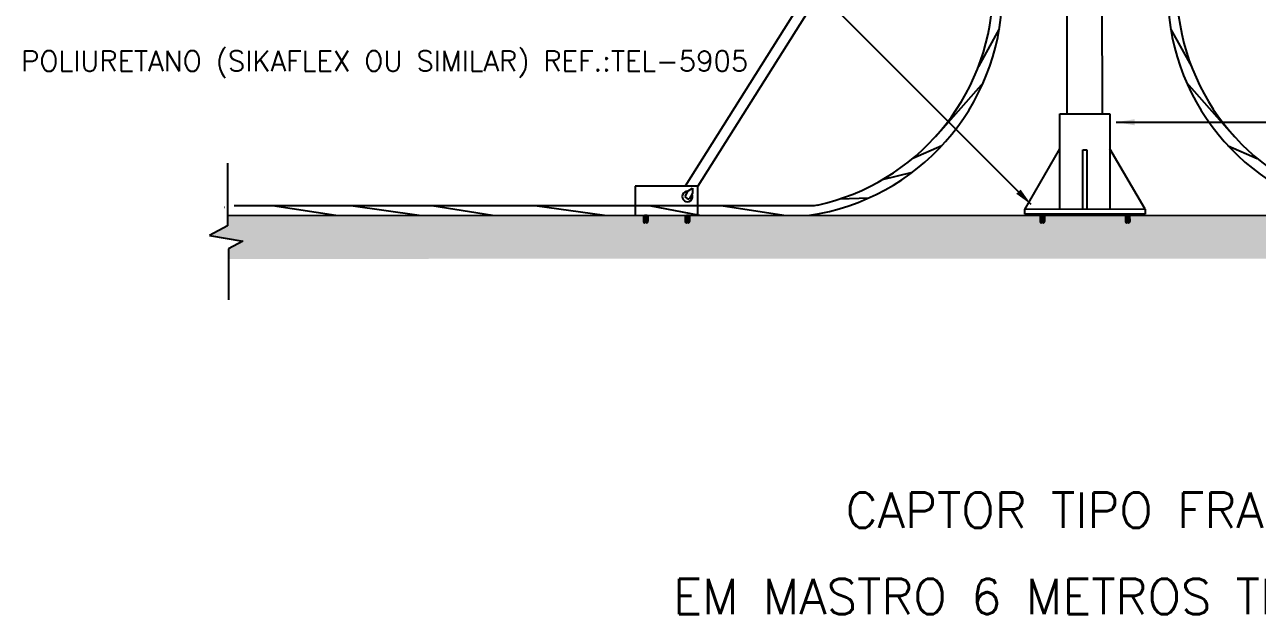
# Model space of a CAD drawing. Header units: millimetres. Extents: x -6160.2 to -6141.2, y -4696.6 to -4675.3.
# Drawn here: x -6160.24 to -6148.08, y -4696.59 to -4690.77 of the extents above; entities that cross this region are included whole.
import ezdxf
from ezdxf.enums import TextEntityAlignment as Align

# ---------------------------------------------------------------- set-up
doc = ezdxf.new("R2010")
doc.units = ezdxf.units.MM
doc.header["$LTSCALE"] = 10
doc.layers.add('Termotécnica', color=7, linetype='Continuous')
doc.styles.add('r140', font='romans.shx')
doc.styles.add('r80', font='romans.shx')

# ---------------------------------------------------------------- blocks, each defined once
blk = doc.blocks.new('*X4')
at = {"color": 0}
for p, q in [((181.767, 175.738), (181.784, 175.755)), ((181.767, 175.72), (181.785, 175.738)), ((181.767, 175.703), (181.786, 175.722)), ((181.768, 175.757), (181.773, 175.762)), ((181.775, 175.693), (181.785, 175.703))]:
    blk.add_line(p, q, dxfattribs=at)
blk = doc.blocks.new('*X5')
at = {"color": 0}
for p, q in [((181.767, 175.738), (181.784, 175.755)), ((181.767, 175.72), (181.785, 175.738)), ((181.767, 175.703), (181.786, 175.722)), ((181.768, 175.757), (181.773, 175.762)), ((181.775, 175.693), (181.785, 175.703))]:
    blk.add_line(p, q, dxfattribs=at)

msp = doc.modelspace()

# ---------------------------------------------------------------- hatches: boundary and pattern name
at = {"layer": 'Termotécnica'}
h = msp.add_hatch(dxfattribs=at)
h.set_pattern_fill('CONCRE', color=1, scale=0.757664, style=0)
h.set_pattern_definition([(0, (-6163.6122, -4709.21014), (0.757664, 0.757664), [0.094708, -0.662956]), (90, (-6163.6122, -4709.21014), (-0.757664, 0.757664), [0.094708, -0.662956]), (135, (-6163.5175, -4709.21014), (-0.757664, 0), [0.133937, -0.937562]), (0, (-6163.5175, -4708.78396), (0.757664, 0.757664), [0.094708, -0.662956]), (45, (-6163.47015, -4708.8313), (0, 0.757664), [0.066969, -1.00453]), (135, (-6163.47015, -4708.8313), (-0.757664, 0), [0.066969, -1.00453]), (0, (-6163.2334, -4708.59454), (0.757664, 0.757664), [0.133937, -0.623727]), (45, (-6163.2334, -4708.59454), (0, 0.757664), [0.094708, -0.976791]), (135, (-6163.09944, -4708.59454), (-0.757664, 0), [0.094708, -0.976791]), (90, (-6163.0913, -4709.0207), (-0.757664, 0.757664), [0.094708, -0.662956]), (45, (-6163.0913, -4709.0207), (0, 0.757664), [0.066969, -1.00453]), (135, (-6163.04396, -4708.97337), (-0.757664, 0), [0.066969, -1.00453]), (0, (-6163.5175, -4709.0207), (0.757664, 0.757664), [0.047354, -0.634544]), (0, (-6162.94925, -4708.8313), (0.757664, 0.757664), [0.047354, -0.634544]), (90, (-6163.186, -4708.7366), (-0.757664, 0.757664), [0.047354, -0.634544]), (135, (-6163.0913, -4709.1628), (-0.757664, 0), [0.066969, -1.00453]), (135, (-6163.4228, -4708.6419), (-0.757664, 0), [0.066969, -1.00453]), (45, (-6163.25706, -4708.96153), (0, 0.757664), [0.066969, -1.00453]), (90, (-6163.3518, -4709.1154), (-0.757664, 0.757664), [0.011839, -0.745826]), (90, (-6163.31625, -4708.7958), (-0.757664, 0.757664), [0.011839, -0.745826]), (90, (-6162.9611, -4708.6656), (-0.757664, 0.757664), [0.011839, -0.745826]), (90, (-6162.94925, -4709.0681), (-0.757664, 0.757664), [0.011839, -0.745826])])
h.paths.add_polyline_path([(-6149.359, -4692.724), (-6149.348, -4692.713), (-6149.349, -4692.71), (-6149.347, -4692.704), (-6149.35, -4692.701), (-6149.347, -4692.694), (-6149.347, -4692.694), (-6149.366, -4692.713), (-6149.367, -4692.715), (-6149.362, -4692.721)], flags=0)
h.paths.add_polyline_path([(-6153.692, -4692.713), (-6153.711, -4692.694), (-6153.711, -4692.694), (-6153.708, -4692.701), (-6153.711, -4692.705), (-6153.709, -4692.711), (-6153.71, -4692.713), (-6153.699, -4692.724), (-6153.696, -4692.722), (-6153.691, -4692.715)], flags=0)
h.paths.add_polyline_path([(-6153.691, -4692.696), (-6153.71, -4692.677), (-6153.709, -4692.68), (-6153.711, -4692.684), (-6153.708, -4692.69), (-6153.711, -4692.694), (-6153.692, -4692.713), (-6153.693, -4692.711), (-6153.69, -4692.705), (-6153.693, -4692.701)], flags=0)
h.paths.add_polyline_path([(-6145.867, -4692.724), (-6145.856, -4692.713), (-6145.857, -4692.711), (-6145.855, -4692.705), (-6145.858, -4692.701), (-6145.855, -4692.694), (-6145.855, -4692.694), (-6145.874, -4692.713), (-6145.875, -4692.715), (-6145.87, -4692.722)], flags=0)
h.paths.add_polyline_path([(-6150.198, -4692.653), (-6150.195, -4692.653), (-6150.188, -4692.653), (-6150.19, -4692.657), (-6150.191, -4692.658), (-6150.188, -4692.663), (-6150.191, -4692.67), (-6150.188, -4692.674), (-6150.189, -4692.677), (-6150.191, -4692.68), (-6150.188, -4692.684), (-6150.191, -4692.689), (-6150.189, -4692.694), (-6150.189, -4692.695), (-6150.191, -4692.701), (-6150.188, -4692.705), (-6150.191, -4692.71), (-6150.19, -4692.713), (-6150.189, -4692.715), (-6150.193, -4692.721), (-6150.197, -4692.724), (-6150.199, -4692.725), (-6150.204, -4692.721), (-6150.209, -4692.714), (-6150.208, -4692.713), (-6150.207, -4692.71), (-6150.209, -4692.704), (-6150.206, -4692.701), (-6150.209, -4692.694), (-6150.209, -4692.694), (-6150.206, -4692.69), (-6150.209, -4692.684), (-6150.206, -4692.679), (-6150.207, -4692.677), (-6150.209, -4692.673), (-6150.207, -4692.67), (-6150.209, -4692.663), (-6150.207, -4692.659), (-6150.206, -4692.658), (-6150.209, -4692.653), (-6150.214, -4692.653), (-6150.219, -4692.653), (-6153.598, -4692.653), (-6153.722, -4692.653), (-6154.092, -4692.653), (-6154.097, -4692.653), (-6154.103, -4692.653), (-6154.104, -4692.657), (-6154.105, -4692.658), (-6154.102, -4692.663), (-6154.105, -4692.67), (-6154.102, -4692.674), (-6154.103, -4692.677), (-6154.105, -4692.68), (-6154.102, -4692.684), (-6154.105, -4692.689), (-6154.103, -4692.694), (-6154.103, -4692.695), (-6154.105, -4692.701), (-6154.102, -4692.704), (-6154.105, -4692.71), (-6154.104, -4692.713), (-6154.103, -4692.714), (-6154.107, -4692.721), (-6154.111, -4692.723), (-6154.113, -4692.725), (-6154.118, -4692.721), (-6154.123, -4692.714), (-6154.122, -4692.712), (-6154.121, -4692.71), (-6154.123, -4692.704), (-6154.12, -4692.7), (-6154.123, -4692.694), (-6154.123, -4692.693), (-6154.12, -4692.689), (-6154.123, -4692.683), (-6154.12, -4692.679), (-6154.121, -4692.676), (-6154.123, -4692.673), (-6154.121, -4692.67), (-6154.123, -4692.663), (-6154.121, -4692.659), (-6154.12, -4692.658), (-6154.123, -4692.653), (-6154.128, -4692.653), (-6154.133, -4692.653), (-6154.216, -4692.653), (-6158.237, -4692.654), (-6158.237, -4692.757), (-6158.415, -4692.852), (-6158.088, -4692.908), (-6158.228, -4692.983), (-6158.228, -4693.082), (-6141.338, -4693.08), (-6141.338, -4692.983), (-6141.478, -4692.908), (-6141.152, -4692.852), (-6141.329, -4692.757), (-6141.329, -4692.651), (-6142.379, -4692.652), (-6143.2, -4692.652), (-6143.928, -4692.652), (-6145.034, -4692.652), (-6145.974, -4692.652), (-6146.805, -4692.652), (-6147.063, -4692.652)], flags=0)
h.paths.add_polyline_path([(-6149.361, -4692.653), (-6149.366, -4692.657), (-6149.365, -4692.658), (-6149.367, -4692.663), (-6149.365, -4692.67), (-6149.368, -4692.674), (-6149.367, -4692.677), (-6149.349, -4692.659), (-6149.347, -4692.663), (-6149.349, -4692.67), (-6149.347, -4692.673), (-6149.348, -4692.677), (-6149.35, -4692.679), (-6149.347, -4692.684), (-6149.35, -4692.69), (-6149.347, -4692.694), (-6149.347, -4692.694), (-6149.35, -4692.701), (-6149.347, -4692.704), (-6149.349, -4692.71), (-6149.348, -4692.713), (-6149.347, -4692.714), (-6149.352, -4692.721), (-6149.357, -4692.725), (-6149.359, -4692.724), (-6149.362, -4692.721), (-6149.367, -4692.715), (-6149.366, -4692.713), (-6149.365, -4692.71), (-6149.368, -4692.705), (-6149.365, -4692.701), (-6149.367, -4692.695), (-6149.367, -4692.694), (-6149.365, -4692.689), (-6149.368, -4692.684), (-6149.365, -4692.68), (-6149.367, -4692.677), (-6149.368, -4692.674), (-6149.365, -4692.67), (-6149.367, -4692.663), (-6149.365, -4692.658), (-6149.366, -4692.657), (-6149.367, -4692.653)], flags=16)
h.paths.add_polyline_path([(-6153.691, -4692.664), (-6153.693, -4692.67), (-6153.69, -4692.674), (-6153.691, -4692.677), (-6153.693, -4692.681), (-6153.69, -4692.684), (-6153.693, -4692.69), (-6153.691, -4692.695), (-6153.691, -4692.696), (-6153.693, -4692.701), (-6153.69, -4692.705), (-6153.693, -4692.711), (-6153.692, -4692.713), (-6153.691, -4692.715), (-6153.696, -4692.722), (-6153.699, -4692.724), (-6153.701, -4692.725), (-6153.706, -4692.722), (-6153.711, -4692.715), (-6153.71, -4692.713), (-6153.709, -4692.711), (-6153.711, -4692.705), (-6153.708, -4692.701), (-6153.711, -4692.694), (-6153.711, -4692.694), (-6153.708, -4692.69), (-6153.711, -4692.684), (-6153.709, -4692.68), (-6153.71, -4692.677), (-6153.711, -4692.674), (-6153.709, -4692.67), (-6153.711, -4692.664), (-6153.709, -4692.66), (-6153.691, -4692.677), (-6153.69, -4692.674), (-6153.693, -4692.67), (-6153.691, -4692.664), (-6153.693, -4692.659), (-6153.693, -4692.658), (-6153.697, -4692.653), (-6153.691, -4692.653), (-6153.693, -4692.658), (-6153.693, -4692.659)], flags=0)
h.paths.add_polyline_path([(-6145.869, -4692.653), (-6145.874, -4692.658), (-6145.873, -4692.659), (-6145.875, -4692.664), (-6145.873, -4692.67), (-6145.876, -4692.674), (-6145.875, -4692.677), (-6145.857, -4692.66), (-6145.855, -4692.664), (-6145.857, -4692.67), (-6145.855, -4692.674), (-6145.856, -4692.677), (-6145.858, -4692.68), (-6145.855, -4692.684), (-6145.858, -4692.69), (-6145.855, -4692.694), (-6145.855, -4692.694), (-6145.858, -4692.701), (-6145.855, -4692.705), (-6145.857, -4692.711), (-6145.856, -4692.713), (-6145.855, -4692.715), (-6145.86, -4692.722), (-6145.865, -4692.725), (-6145.867, -4692.724), (-6145.87, -4692.722), (-6145.875, -4692.715), (-6145.874, -4692.713), (-6145.873, -4692.711), (-6145.876, -4692.705), (-6145.873, -4692.701), (-6145.875, -4692.696), (-6145.875, -4692.695), (-6145.873, -4692.69), (-6145.876, -4692.684), (-6145.873, -4692.681), (-6145.875, -4692.677), (-6145.876, -4692.674), (-6145.873, -4692.67), (-6145.875, -4692.664), (-6145.873, -4692.659), (-6145.874, -4692.658), (-6145.875, -4692.653)], flags=0)
h.paths.add_polyline_path([(-6145.464, -4692.663), (-6145.461, -4692.67), (-6145.464, -4692.674), (-6145.463, -4692.677), (-6145.445, -4692.659), (-6145.443, -4692.663), (-6145.445, -4692.67), (-6145.443, -4692.673), (-6145.445, -4692.676), (-6145.446, -4692.679), (-6145.443, -4692.683), (-6145.446, -4692.689), (-6145.443, -4692.693), (-6145.443, -4692.694), (-6145.446, -4692.7), (-6145.443, -4692.704), (-6145.445, -4692.71), (-6145.444, -4692.712), (-6145.443, -4692.714), (-6145.448, -4692.721), (-6145.453, -4692.725), (-6145.455, -4692.723), (-6145.459, -4692.721), (-6145.464, -4692.714), (-6145.463, -4692.713), (-6145.461, -4692.71), (-6145.464, -4692.704), (-6145.461, -4692.701), (-6145.463, -4692.695), (-6145.464, -4692.694), (-6145.461, -4692.689), (-6145.464, -4692.684), (-6145.461, -4692.68), (-6145.463, -4692.677), (-6145.464, -4692.674), (-6145.461, -4692.67), (-6145.464, -4692.663), (-6145.461, -4692.658), (-6145.462, -4692.657), (-6145.464, -4692.653), (-6145.457, -4692.653), (-6145.462, -4692.657), (-6145.461, -4692.658)], flags=0)

# ---------------------------------------------------------------- linework, layer by layer
at = {"layer": 'Termotécnica', "color": 3, "ltscale": 5}
for p, q in [((-6150.684, -4687.541), (-6153.724, -4692.365)), ((-6150.684, -4687.742), (-6153.598, -4692.365)), ((-6150.025, -4691.652), (-6149.531, -4691.651)), ((-6150.025, -4691.75), (-6150.025, -4691.652)), ((-6149.531, -4691.651), (-6149.531, -4691.75)), ((-6150.025, -4692.593), (-6150.025, -4691.75)), ((-6149.531, -4691.75), (-6149.531, -4692.591)), ((-6150.372, -4692.594), (-6150.025, -4691.998)), ((-6149.184, -4692.591), (-6149.531, -4691.998)), ((-6154.215, -4692.364), (-6154.216, -4692.653)), ((-6153.598, -4692.365), (-6154.215, -4692.364)), ((-6153.598, -4692.653), (-6153.598, -4692.365)), ((-6158.237, -4692.654), (-6141.329, -4692.651)), ((-6150.372, -4692.641), (-6150.372, -4692.594)), ((-6149.283, -4692.641), (-6150.372, -4692.641)), ((-6149.184, -4692.641), (-6149.283, -4692.641)), ((-6149.184, -4692.593), (-6149.184, -4692.641))]:
    msp.add_line(p, q, dxfattribs=at)
at = {"layer": 'Termotécnica', "color": 2}
for p, q in [((-6150.308, -4692.547), (-6152.975, -4689.881)), ((-6149.469, -4691.734), (-6145.809, -4691.734))]:
    msp.add_line(p, q, dxfattribs=at)
at = {"layer": 'Termotécnica', "color": 3, "linetype": 'ByBlock', "ltscale": 5}
for p, q in [((-6149.956, -4690.502), (-6149.956, -4691.652)), ((-6149.61, -4690.502), (-6149.609, -4691.651))]:
    msp.add_line(p, q, dxfattribs=at)
at = {"layer": 'Termotécnica', "color": 1, "linetype": 'ByBlock', "ltscale": 5}
for p, q in [((-6150.623, -4690.814), (-6150.829, -4691.186)), ((-6148.933, -4690.814), (-6148.727, -4691.186)), ((-6150.78, -4691.342), (-6151.254, -4691.878)), ((-6148.776, -4691.342), (-6148.302, -4691.878)), ((-6151.191, -4691.968), (-6151.477, -4692.092)), ((-6148.365, -4691.968), (-6148.079, -4692.092)), ((-6151.482, -4692.229), (-6151.779, -4692.303)), ((-6151.911, -4692.482), (-6152.201, -4692.493))]:
    msp.add_line(p, q, dxfattribs=at)
at = {"layer": 'Termotécnica', "color": 2, "ltscale": 5}
for p, q in [((-6149.798, -4692.593), (-6149.798, -4692.008)), ((-6149.798, -4692.008), (-6149.758, -4692.008)), ((-6149.758, -4692.008), (-6149.758, -4692.593)), ((-6149.184, -4692.593), (-6150.372, -4692.594))]:
    msp.add_line(p, q, dxfattribs=at)
at = {"layer": 'Termotécnica', "color": 1, "ltscale": 5}
for p, q in [((-6158.237, -4692.139), (-6158.237, -4692.757)), ((-6153.723, -4692.468), (-6153.692, -4692.412)), ((-6153.649, -4692.435), (-6153.682, -4692.492)), ((-6157.169, -4692.653), (-6157.794, -4692.558)), ((-6156.348, -4692.653), (-6157.021, -4692.558)), ((-6155.622, -4692.653), (-6156.223, -4692.558)), ((-6154.517, -4692.653), (-6155.206, -4692.558)), ((-6153.579, -4692.653), (-6154.074, -4692.558)), ((-6152.748, -4692.653), (-6153.367, -4692.558)), ((-6158.265, -4692.576), (-6158.268, -4692.576)), ((-6154.133, -4692.653), (-6154.133, -4692.714)), ((-6154.128, -4692.653), (-6154.128, -4692.714)), ((-6154.12, -4692.658), (-6154.123, -4692.653)), ((-6154.102, -4692.653), (-6154.123, -4692.653)), ((-6154.123, -4692.663), (-6154.12, -4692.658)), ((-6154.121, -4692.67), (-6154.123, -4692.663)), ((-6154.123, -4692.673), (-6154.121, -4692.67)), ((-6154.12, -4692.679), (-6154.123, -4692.673)), ((-6154.123, -4692.683), (-6154.12, -4692.679)), ((-6154.12, -4692.689), (-6154.123, -4692.683)), ((-6154.123, -4692.694), (-6154.12, -4692.689)), ((-6154.102, -4692.653), (-6154.105, -4692.658)), ((-6154.105, -4692.658), (-6154.102, -4692.663)), ((-6154.102, -4692.663), (-6154.105, -4692.67)), ((-6154.105, -4692.67), (-6154.102, -4692.674)), ((-6154.102, -4692.674), (-6154.105, -4692.68)), ((-6154.105, -4692.68), (-6154.102, -4692.684)), ((-6154.102, -4692.684), (-6154.105, -4692.689)), ((-6154.105, -4692.689), (-6154.103, -4692.694)), ((-6154.099, -4692.653), (-6154.102, -4692.653)), ((-6154.097, -4692.653), (-6154.097, -4692.714)), ((-6154.092, -4692.653), (-6154.092, -4692.714)), ((-6153.722, -4692.653), (-6153.722, -4692.715)), ((-6153.716, -4692.653), (-6153.717, -4692.715)), ((-6153.69, -4692.653), (-6153.711, -4692.653)), ((-6153.709, -4692.658), (-6153.711, -4692.653)), ((-6153.711, -4692.664), (-6153.709, -4692.658)), ((-6153.709, -4692.67), (-6153.711, -4692.664)), ((-6153.711, -4692.674), (-6153.709, -4692.67)), ((-6153.709, -4692.68), (-6153.711, -4692.674)), ((-6153.711, -4692.684), (-6153.709, -4692.68)), ((-6153.708, -4692.69), (-6153.711, -4692.684)), ((-6153.711, -4692.694), (-6153.708, -4692.69)), ((-6153.691, -4692.653), (-6153.693, -4692.659)), ((-6153.693, -4692.659), (-6153.691, -4692.664)), ((-6153.691, -4692.664), (-6153.693, -4692.67)), ((-6153.693, -4692.67), (-6153.69, -4692.674)), ((-6153.69, -4692.674), (-6153.693, -4692.681)), ((-6153.693, -4692.681), (-6153.69, -4692.684)), ((-6153.69, -4692.684), (-6153.693, -4692.69)), ((-6153.693, -4692.69), (-6153.691, -4692.695)), ((-6153.688, -4692.653), (-6153.691, -4692.653)), ((-6153.686, -4692.653), (-6153.686, -4692.715)), ((-6153.68, -4692.653), (-6153.681, -4692.715)), ((-6150.219, -4692.653), (-6150.219, -4692.714)), ((-6150.214, -4692.653), (-6150.214, -4692.714)), ((-6150.188, -4692.653), (-6150.209, -4692.653)), ((-6150.206, -4692.658), (-6150.209, -4692.653)), ((-6150.209, -4692.663), (-6150.206, -4692.658)), ((-6150.207, -4692.67), (-6150.209, -4692.663)), ((-6150.209, -4692.673), (-6150.207, -4692.67)), ((-6150.206, -4692.679), (-6150.209, -4692.673)), ((-6150.209, -4692.684), (-6150.206, -4692.679)), ((-6150.206, -4692.69), (-6150.209, -4692.684)), ((-6150.209, -4692.694), (-6150.206, -4692.69)), ((-6150.188, -4692.653), (-6150.191, -4692.658)), ((-6150.191, -4692.658), (-6150.188, -4692.663)), ((-6150.188, -4692.663), (-6150.191, -4692.67)), ((-6150.191, -4692.67), (-6150.188, -4692.674)), ((-6150.188, -4692.674), (-6150.191, -4692.68)), ((-6150.191, -4692.68), (-6150.188, -4692.684)), ((-6150.188, -4692.684), (-6150.191, -4692.689)), ((-6150.191, -4692.689), (-6150.189, -4692.694)), ((-6150.185, -4692.653), (-6150.188, -4692.653)), ((-6150.183, -4692.653), (-6150.183, -4692.715)), ((-6150.178, -4692.653), (-6150.178, -4692.715)), ((-6149.378, -4692.653), (-6149.378, -4692.715)), ((-6149.373, -4692.653), (-6149.372, -4692.715)), ((-6149.37, -4692.653), (-6149.367, -4692.653)), ((-6149.368, -4692.653), (-6149.347, -4692.653)), ((-6149.365, -4692.67), (-6149.368, -4692.674)), ((-6149.368, -4692.674), (-6149.365, -4692.68)), ((-6149.365, -4692.68), (-6149.368, -4692.684)), ((-6149.368, -4692.684), (-6149.365, -4692.689)), ((-6149.367, -4692.653), (-6149.365, -4692.658)), ((-6149.365, -4692.658), (-6149.367, -4692.663)), ((-6149.367, -4692.663), (-6149.365, -4692.67)), ((-6149.365, -4692.689), (-6149.367, -4692.694)), ((-6149.35, -4692.658), (-6149.347, -4692.653)), ((-6149.347, -4692.663), (-6149.35, -4692.658)), ((-6149.35, -4692.679), (-6149.347, -4692.673)), ((-6149.347, -4692.684), (-6149.35, -4692.679)), ((-6149.35, -4692.69), (-6149.347, -4692.684)), ((-6149.347, -4692.694), (-6149.35, -4692.69)), ((-6149.349, -4692.67), (-6149.347, -4692.663)), ((-6149.347, -4692.673), (-6149.349, -4692.67)), ((-6149.342, -4692.653), (-6149.342, -4692.714)), ((-6149.337, -4692.653), (-6149.336, -4692.714)), ((-6158.237, -4692.757), (-6158.415, -4692.852)), ((-6154.12, -4692.7), (-6154.123, -4692.694)), ((-6154.123, -4692.704), (-6154.12, -4692.7)), ((-6154.121, -4692.71), (-6154.123, -4692.704)), ((-6154.123, -4692.714), (-6154.121, -4692.71)), ((-6154.118, -4692.721), (-6154.123, -4692.714)), ((-6154.113, -4692.725), (-6154.118, -4692.721)), ((-6154.113, -4692.725), (-6154.107, -4692.721)), ((-6154.103, -4692.714), (-6154.107, -4692.721)), ((-6154.103, -4692.694), (-6154.105, -4692.701)), ((-6154.105, -4692.701), (-6154.102, -4692.704)), ((-6154.102, -4692.704), (-6154.105, -4692.71)), ((-6154.105, -4692.71), (-6154.103, -4692.714)), ((-6153.708, -4692.701), (-6153.711, -4692.694)), ((-6153.711, -4692.705), (-6153.708, -4692.701)), ((-6153.709, -4692.711), (-6153.711, -4692.705)), ((-6153.711, -4692.715), (-6153.709, -4692.711)), ((-6153.706, -4692.722), (-6153.711, -4692.715)), ((-6153.701, -4692.725), (-6153.706, -4692.722)), ((-6153.701, -4692.725), (-6153.696, -4692.722)), ((-6153.691, -4692.715), (-6153.696, -4692.722)), ((-6153.691, -4692.695), (-6153.693, -4692.701)), ((-6153.693, -4692.701), (-6153.69, -4692.705)), ((-6153.69, -4692.705), (-6153.693, -4692.711)), ((-6153.693, -4692.711), (-6153.691, -4692.715)), ((-6150.206, -4692.701), (-6150.209, -4692.694)), ((-6150.209, -4692.704), (-6150.206, -4692.701)), ((-6150.207, -4692.71), (-6150.209, -4692.704)), ((-6150.209, -4692.714), (-6150.207, -4692.71)), ((-6150.204, -4692.721), (-6150.209, -4692.714)), ((-6150.199, -4692.725), (-6150.204, -4692.721)), ((-6150.199, -4692.725), (-6150.193, -4692.721)), ((-6150.189, -4692.715), (-6150.193, -4692.721)), ((-6150.189, -4692.694), (-6150.191, -4692.701)), ((-6150.191, -4692.701), (-6150.188, -4692.705)), ((-6150.188, -4692.705), (-6150.191, -4692.71)), ((-6150.191, -4692.71), (-6150.189, -4692.715)), ((-6149.365, -4692.701), (-6149.368, -4692.705)), ((-6149.368, -4692.705), (-6149.365, -4692.71)), ((-6149.367, -4692.694), (-6149.365, -4692.701)), ((-6149.365, -4692.71), (-6149.367, -4692.715)), ((-6149.367, -4692.715), (-6149.362, -4692.721)), ((-6149.357, -4692.725), (-6149.362, -4692.721)), ((-6149.357, -4692.725), (-6149.352, -4692.721)), ((-6149.352, -4692.721), (-6149.347, -4692.714)), ((-6149.35, -4692.701), (-6149.347, -4692.694)), ((-6149.347, -4692.704), (-6149.35, -4692.701)), ((-6149.349, -4692.71), (-6149.347, -4692.704)), ((-6149.347, -4692.714), (-6149.349, -4692.71)), ((-6158.415, -4692.852), (-6158.088, -4692.908)), ((-6158.088, -4692.908), (-6158.228, -4692.983)), ((-6158.228, -4692.983), (-6158.228, -4693.487))]:
    msp.add_line(p, q, dxfattribs=at)
at = {"layer": 'Termotécnica', "color": 2, "linetype": 'ByBlock', "ltscale": 5}
msp.add_line((-6152.475, -4692.558), (-6158.171, -4692.558), dxfattribs=at)
at = {"layer": 'Termotécnica', "color": 1, "ltscale": 5}
for points in [[(-6153.692, -4692.412), (-6153.692, -4692.412), (-6153.651, -4692.386)], [(-6153.651, -4692.386), (-6153.649, -4692.435)]]:
    msp.add_lwpolyline(points, dxfattribs=at)
at = {"layer": 'Termotécnica', "color": 2, "ltscale": 5}
for centre, radius, start, end in [((-6152.821, -4690.448), 2.228, 278.3522, 358.6168), ((-6152.888, -4690.397), 2.205, 282.3428, 357.2709), ((-6146.735, -4690.448), 2.228, 181.3832, 261.6478), ((-6146.668, -4690.397), 2.205, 182.7291, 257.6572), ((-6152.475, -4692.283), 0.274, 270, 282.3428)]:
    msp.add_arc(centre, radius, start, end, dxfattribs=at)
at = {"layer": 'Termotécnica', "color": 1, "ltscale": 5}
for centre, radius, start, end in [((-6153.701, -4692.468), 0.0506, 83.4187, 26.354), ((-6153.671, -4692.425), 0.0679, 219.4006, 260.8673), ((-6154.117, -4692.712), 0.0169, 186.5304, 250.7894), ((-6154.112, -4692.712), 0.0169, 186.5304, 250.7894), ((-6154.114, -4692.712), 0.0169, 289.0095, 353.2685), ((-6154.109, -4692.712), 0.0169, 289.0095, 353.2685), ((-6153.705, -4692.713), 0.0169, 186.5304, 250.7894), ((-6153.7, -4692.713), 0.0169, 186.5304, 250.7894), ((-6153.702, -4692.713), 0.0169, 289.0095, 353.2685), ((-6153.697, -4692.713), 0.0169, 289.0095, 353.2685), ((-6150.203, -4692.713), 0.0169, 186.5304, 250.7894), ((-6150.198, -4692.713), 0.0169, 186.5304, 250.7894), ((-6150.2, -4692.713), 0.0169, 289.0095, 353.2685), ((-6150.195, -4692.713), 0.0169, 289.0095, 353.2685), ((-6149.361, -4692.713), 0.0169, 186.7315, 250.9905), ((-6149.356, -4692.713), 0.0169, 186.7315, 250.9905), ((-6149.358, -4692.713), 0.0169, 289.2106, 353.4696), ((-6149.353, -4692.713), 0.0169, 289.2106, 353.4696)]:
    msp.add_arc(centre, radius, start, end, dxfattribs=at)
at = {"layer": 'Termotécnica', "color": 2}
for points in [[(-6149.289, -4691.765), (-6149.289, -4691.705), (-6149.469, -4691.734)], [(-6150.413, -4692.398), (-6150.456, -4692.44), (-6150.308, -4692.547)]]:
    msp.add_solid(points, dxfattribs=at)

# ---------------------------------------------------------------- block references
at = {"layer": 'Termotécnica', "color": 1, "ltscale": 5, "yscale": 1.029406066367847, "zscale": 0.2058812132735717}
for name, p, xscale, rotation in [('*X4', (-5967.309, -4873.911), -1.029406066367855, 359.8994429507226), ('*X5', (-5966.897, -4873.911), -1.029406066367855, 359.8994429506948), ('*X4', (-5963.395, -4873.911), -1.029406066367855, 359.8994429507226), ('*X4', (-6336.161, -4873.911), 1.029406066367855, 0.1005570492773558)]:
    msp.add_blockref(name, p, dxfattribs=dict(at, xscale=xscale, rotation=rotation))

# ---------------------------------------------------------------- texts
at = {"layer": 'Termotécnica', "color": 2, "style": 'r80'}
msp.add_text('POLIURETANO (SIKAFLEX OU SIMILAR) REF.:TEL-5905', height=0.2, dxfattribs=at).set_placement((-6153.1, -4691.231), align=Align.RIGHT)
at = {"layer": 'Termotécnica', "color": 5, "style": 'r140'}
for s, p in [(' CAPTOR TIPO FRANKLIN', (-6149.521, -4695.841)), ('EM MASTRO 6 METROS TELESCÓPICO', (-6149.521, -4696.692))]:
    msp.add_text(s, height=0.35, dxfattribs=at).set_placement(p, align=Align.BOTTOM_CENTER)

doc.saveas('drawing.dxf')
